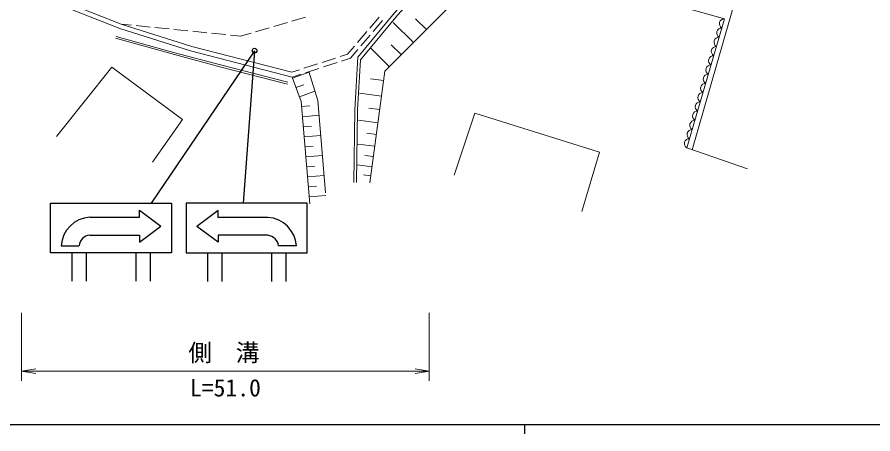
# Model space of a CAD drawing. Units: millimetres, scale not verified. Extents: x 40000 to 680000, y 20000 to 380000.
# Drawn here: x 214482 to 304733, y 204000 to 247972 of the extents above; entities that cross this region are included whole.
import ezdxf
from ezdxf.enums import TextEntityAlignment as Align

# ---------------------------------------------------------------- set-up
doc = ezdxf.new("R2010")
doc.units = ezdxf.units.MM
doc.header["$LTSCALE"] = 1000
for name, color, linetype, lineweight in [('M-STR-HTXT', 7, 'Continuous', 13), ('M-STR-STRC', 7, 'Continuous', 25), ('M-TTL-BAND', 7, 'Continuous', 25), ('M-WORK', 1, 'Continuous', 13)]:
    doc.layers.add(name, color=color, linetype=linetype, lineweight=lineweight)
doc.styles.add('ＭＳ ゴシック', font='')
doc.styles.get('ＭＳ ゴシック').set_extended_font_data('MS Gothic')

# ---------------------------------------------------------------- blocks, each defined once
blk = doc.blocks.new('open_arrow')
at = {"color": 0, "linetype": 'Continuous', "lineweight": -2}
blk.add_lwpolyline([(7.5, 1.25), (0, 0), (7.5, -1.25)], dxfattribs=at)

msp = doc.modelspace()

# ---------------------------------------------------------------- linework, layer by layer
at = {"layer": 'M-STR-HTXT'}
for p, q in [((214943, 216780), (214943, 209606)), ((257954, 216780), (257954, 209606)), ((214943, 210606), (257954, 210606))]:
    msp.add_line(p, q, dxfattribs=at)
at = {"layer": 'M-STR-STRC'}
for p, q in [((239526, 244431), (228628, 228353)), ((239526, 244431), (238329, 228336)), ((218008, 228353), (230758, 228353)), ((218008, 223103), (218008, 228353)), ((230758, 228353), (230758, 223103)), ((227383, 226853), (227383, 227603)), ((227383, 227603), (229633, 225916)), ((245055, 228336), (232305, 228336)), ((232305, 228336), (232305, 223086)), ((235680, 227586), (233430, 225898)), ((235680, 226836), (235680, 227586)), ((245055, 223086), (245055, 228336)), ((222133, 226853), (227383, 226853)), ((240930, 226836), (235680, 226836)), ((227383, 224228), (229633, 225916)), ((235680, 224211), (233430, 225898)), ((222133, 224978), (227383, 224978)), ((227383, 224978), (227383, 224228)), ((240930, 224961), (235680, 224961)), ((235680, 224961), (235680, 224211)), ((219133, 223853), (221008, 223853)), ((243930, 223836), (242055, 223836)), ((230758, 223103), (218008, 223103)), ((220258, 223103), (220258, 220103)), ((221758, 223103), (221758, 220103)), ((227008, 223103), (227008, 220103)), ((228508, 223103), (228508, 220103)), ((232305, 223086), (245055, 223086)), ((234555, 223086), (234555, 220086)), ((236055, 223086), (236055, 220086)), ((241305, 223086), (241305, 220086)), ((242805, 223086), (242805, 220086))]:
    msp.add_line(p, q, dxfattribs=at)
msp.add_circle((239526, 244431), 250, dxfattribs=at)
for centre, radius, start, end in [((222321, 223666), 3193, 93.36646, 176.63354), ((240742, 223648), 3193, 3.36646, 86.63354), ((222321, 223666), 1326, 98.1301, 171.8699), ((240742, 223648), 1326, 8.1301, 81.8699)]:
    msp.add_arc(centre, radius, start, end, dxfattribs=at)
at = {"layer": 'M-TTL-BAND'}
for p, q in [((40000, 205000), (579000, 205000)), ((268000, 205000), (268000, 204000))]:
    msp.add_line(p, q, dxfattribs=at)
at = {"layer": 'M-WORK'}
for p, q in [((285663, 233981), (293785, 262206)), ((273349, 252210), (289093, 247795)), ((241550, 246986), (242991, 247403)), ((243471, 247541), (244912, 247958)), ((251690, 246823), (252664, 247964)), ((252037, 246460), (253011, 247600)), ((256274, 245280), (254153, 247392)), ((257641, 246653), (256497, 247792)), ((289093, 247795), (285117, 234168)), ((225466, 247227), (226533, 247120)), ((227030, 247071), (228523, 246922)), ((229021, 246873), (230513, 246724)), ((231011, 246675), (232503, 246527)), ((233001, 246477), (234494, 246329)), ((239628, 246431), (241069, 246848)), ((250392, 245302), (251365, 246443)), ((234991, 246279), (236484, 246131)), ((236981, 246081), (238049, 245975)), ((238049, 245975), (239148, 246293)), ((250739, 244938), (251713, 246079)), ((249338, 244068), (250067, 244922)), ((253740, 242735), (251774, 244692)), ((255007, 244008), (253947, 245063)), ((248542, 243810), (249338, 244068)), ((249627, 243636), (250414, 244558)), ((244736, 242580), (246163, 243041)), ((246639, 243195), (248066, 243657)), ((246791, 242719), (248218, 243180)), ((248694, 243334), (249627, 243636)), ((243463, 242168), (244260, 242426)), ((243479, 241648), (244412, 241950)), ((243527, 241519), (245265, 242166)), ((244888, 242103), (246315, 242565)), ((253140, 241272), (251765, 241457)), ((243892, 240537), (244710, 240841)), ((244257, 239555), (245894, 240163)), ((252918, 239622), (250574, 239937)), ((244479, 238524), (245363, 238598)), ((252729, 238216), (251557, 238373)), ((244568, 237464), (246335, 237612)), ((244657, 236406), (245538, 236480)), ((252540, 236809), (250484, 237085)), ((252374, 235576), (251347, 235714)), ((244746, 235348), (246509, 235496)), ((244834, 234293), (245714, 234367)), ((252209, 234342), (250406, 234584)), ((285117, 234168), (291509, 231978)), ((244923, 233237), (246682, 233385)), ((252063, 233261), (251162, 233382)), ((245011, 232182), (245891, 232256)), ((251918, 232179), (250338, 232391)), ((245100, 231127), (246859, 231274)), ((251791, 231231), (251000, 231337)), ((245188, 230071), (246068, 230145)), ((245277, 229016), (247036, 229163))]:
    msp.add_line(p, q, dxfattribs=at)
for points in [[(249979, 230522), (250096, 238192), (250399, 243737), (254287, 248431), (257805, 252301), (261104, 255696)], [(250279, 230518), (250396, 238181), (250684, 243454), (254589, 248169), (258096, 252027), (261157, 255177)], [(251690, 230480), (253273, 242266), (260978, 250006), (272060, 251378), (272740, 251987)], [(215099, 251355), (225466, 247227), (232909, 244889), (243463, 242168)], [(214943, 250879), (225298, 246755), (232771, 244408), (243479, 241648)], [(224861, 245735), (231077, 244023), (235863, 242732), (242995, 240903)], [(224914, 245928), (231130, 244216), (235914, 242926), (243044, 241096)], [(218640, 235362), (224457, 242680), (231939, 237168), (228749, 232665)], [(245248, 242220), (246208, 239161), (247006, 229428)], [(243479, 241648), (244432, 239082), (245341, 228255)], [(260569, 231292), (262756, 237824), (275891, 233719), (274038, 227457)]]:
    msp.add_lwpolyline(points, dxfattribs=at)
for centre in [(289067, 247274), (288783, 246301), (288499, 245328), (288215, 244354), (287931, 243381), (287647, 242408), (287363, 241434), (287079, 240461), (286795, 239487), (286511, 238514), (286227, 237541), (285944, 236567), (285660, 235594), (285376, 234621)]:
    msp.add_arc(centre, 521, 87.18861, 240.28341, dxfattribs=at)

# ---------------------------------------------------------------- block references
at = {"layer": 'M-STR-HTXT', "xscale": 200, "yscale": 200}
msp.add_blockref('open_arrow', (214943, 210606), dxfattribs=at)
at = {"layer": 'M-STR-HTXT', "xscale": 200, "yscale": 200, "rotation": 180}
msp.add_blockref('open_arrow', (257954, 210606), dxfattribs=at)

# ---------------------------------------------------------------- texts
at = {"layer": 'M-STR-HTXT', "style": 'ＭＳ ゴシック'}
msp.add_text('側\u3000溝', height=1833, dxfattribs=at).set_placement((236291, 212571), align=Align.MIDDLE_CENTER)
msp.add_text('L=51.0', height=1833, dxfattribs=at).set_placement((236450, 207400), align=Align.BOTTOM_CENTER)

doc.saveas('drawing.dxf')
